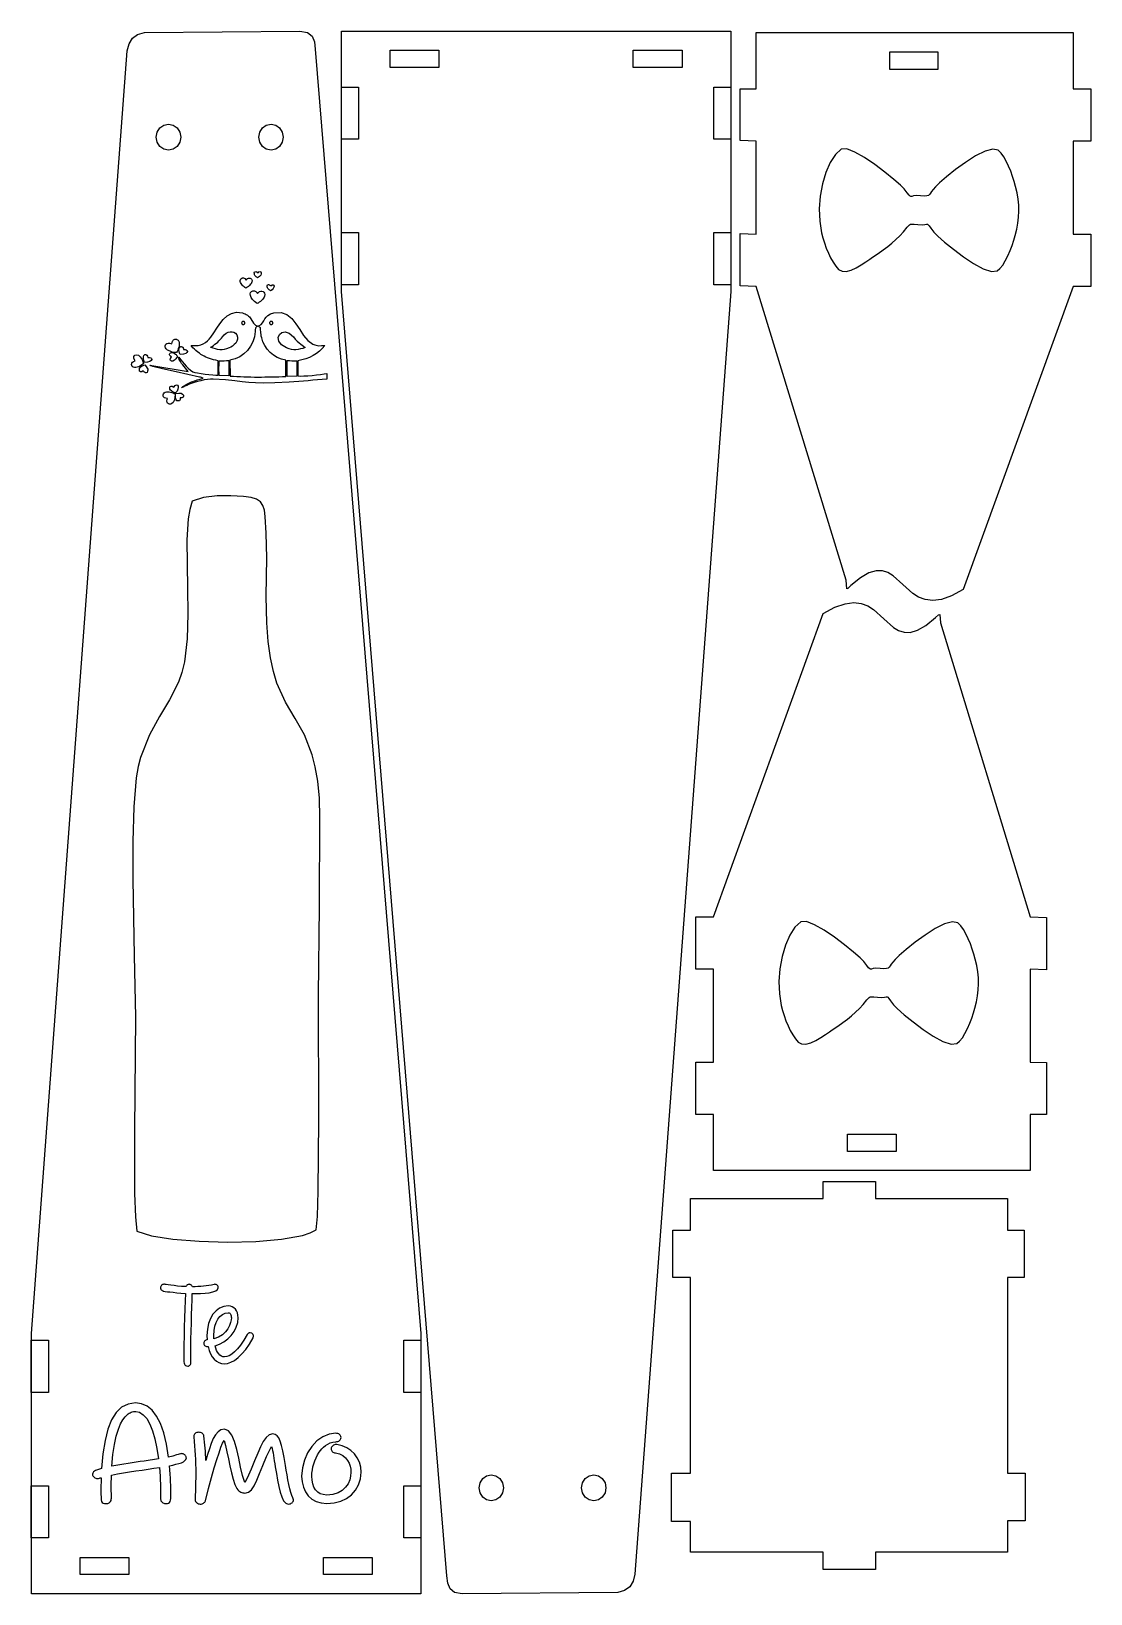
# Model space of a CAD drawing. Extents: x -1652 to 1470, y -458 to 1785.
# Drawn here: x 762.3 to 979.3, y 1464.5 to 1784.5 of the extents above; entities that cross this region are included whole.
import ezdxf

# ---------------------------------------------------------------- set-up
doc = ezdxf.new("R2010")
doc.units = 0
doc.layers.add('LAYER_1', color=7, linetype='CONTINUOUS')

msp = doc.modelspace()

# ---------------------------------------------------------------- linework, layer by layer
at = {"layer": 'LAYER_1', "color": 240}
for points in [[(785.474, 1784.2283), (817.324, 1784.5033), (818.899, 1784.2783), (819.824, 1783.5033), (820.299, 1782.3283), (820.474, 1780.8533), (842.099, 1517.8033), (842.099, 1464.5033), (762.324, 1464.5033), (762.324, 1517.8033), (781.974, 1780.4783), (782.349, 1781.9533), (783.024, 1783.0783), (784.049, 1783.8533), (785.474, 1784.2283)], [(882.399, 1464.7783), (850.574, 1464.5033), (848.999, 1464.7283), (848.074, 1465.5033), (847.599, 1466.6783), (847.424, 1468.1533), (825.824, 1731.2283), (825.824, 1784.5033), (905.549, 1784.5033), (905.549, 1731.2283), (885.924, 1468.5283), (885.549, 1467.0533), (884.874, 1465.9283), (883.824, 1465.1533), (882.399, 1464.7783)], [(953.174, 1670.1783), (950.774, 1668.8533), (948.699, 1668.1533), (946.924, 1667.9033), (945.374, 1668.1033), (944.024, 1668.6033), (942.849, 1669.3533), (940.774, 1671.2033), (938.799, 1673.0033), (937.749, 1673.6533), (936.599, 1674.0033), (935.324, 1674.0033), (933.849, 1673.5783), (932.149, 1672.5783), (930.174, 1670.9783), (929.549, 1670.4033), (929.299, 1670.3283), (929.174, 1672.0783), (910.774, 1732.2533), (907.474, 1732.3533), (907.474, 1743.0783), (910.774, 1742.9783), (910.774, 1762.0033), (907.474, 1762.1033), (907.474, 1772.7283), (910.774, 1772.7283), (910.774, 1784.2283), (975.649, 1784.2283), (975.649, 1772.7283), (979.274, 1772.7283), (979.274, 1762.0033), (975.649, 1762.0033), (975.649, 1742.9783), (979.274, 1742.9783), (979.274, 1732.2533), (975.649, 1732.2533), (953.174, 1670.1783)], [(845.774, 1780.6033), (845.774, 1777.1033), (835.799, 1777.1033), (835.799, 1780.6033), (845.774, 1780.6033)], [(895.574, 1780.6033), (895.574, 1777.1033), (885.599, 1777.1033), (885.599, 1780.6033), (895.574, 1780.6033)], [(938.074, 1780.2533), (938.074, 1776.7533), (948.049, 1776.7533), (948.049, 1780.2533), (938.074, 1780.2533)], [(829.349, 1762.4283), (825.849, 1762.4283), (825.849, 1773.0783), (829.349, 1773.0783), (829.349, 1762.4283)], [(905.574, 1762.4283), (902.074, 1762.4283), (902.074, 1773.0783), (905.574, 1773.0783), (905.574, 1762.4283)], [(790.399, 1765.4783), (791.374, 1765.2783), (792.149, 1764.7033), (792.699, 1763.8533), (792.899, 1762.8033), (792.699, 1761.7783), (792.149, 1760.9283), (791.374, 1760.3533), (790.399, 1760.1533), (789.424, 1760.3533), (788.624, 1760.9283), (788.099, 1761.7783), (787.899, 1762.8033), (788.099, 1763.8533), (788.624, 1764.7033), (789.424, 1765.2783), (790.399, 1765.4783)], [(811.399, 1765.4783), (812.374, 1765.2783), (813.149, 1764.7033), (813.699, 1763.8533), (813.874, 1762.8033), (813.699, 1761.7783), (813.149, 1760.9283), (812.374, 1760.3533), (811.399, 1760.1533), (810.424, 1760.3533), (809.624, 1760.9283), (809.099, 1761.7783), (808.899, 1762.8033), (809.099, 1763.8533), (809.624, 1764.7033), (810.424, 1765.2783), (811.399, 1765.4783)], [(829.324, 1732.6033), (825.824, 1732.6033), (825.824, 1743.2533), (829.324, 1743.2533), (829.324, 1732.6033)], [(905.574, 1732.6033), (902.074, 1732.6033), (902.074, 1743.2533), (905.574, 1743.2533), (905.574, 1732.6033)], [(795.224, 1688.2783), (794.749, 1686.5783), (794.424, 1684.6533), (794.149, 1680.3283), (794.299, 1670.3783), (794.399, 1665.1783), (794.249, 1660.1033), (793.649, 1655.3783), (793.124, 1653.2033), (792.424, 1651.2033), (790.599, 1647.5532), (788.574, 1644.1533), (786.524, 1640.4032), (784.649, 1635.7783), (784.174, 1633.9283), (783.799, 1631.5783), (783.299, 1625.6783), (783.099, 1618.5782), (783.099, 1610.7783), (783.399, 1595.1283), (783.624, 1582.6783), (783.424, 1559.3783), (783.474, 1546.5033), (783.624, 1541.7283), (783.899, 1538.7783), (786.899, 1537.8283), (791.324, 1537.1283), (796.674, 1536.6783), (802.499, 1536.5283), (808.274, 1536.6533), (813.549, 1537.1283), (817.849, 1537.9033), (819.449, 1538.4283), (820.649, 1539.0533), (820.899, 1541.7782), (821.049, 1546.9533), (821.174, 1561.5533), (821.149, 1587.1033), (821.349, 1605.2533), (821.399, 1623.4283), (821.299, 1627.4533), (820.974, 1630.9033), (820.474, 1633.8283), (819.849, 1636.3283), (818.224, 1640.4032), (816.324, 1643.7533), (814.399, 1647.0783), (812.624, 1651.0033), (811.899, 1653.4033), (811.274, 1656.2033), (810.799, 1659.5033), (810.524, 1663.3783), (810.399, 1668.7533), (810.474, 1672.7533), (810.524, 1676.6533), (810.399, 1681.7283), (810.224, 1685.1533), (810.074, 1686.4033), (809.749, 1687.3783), (809.249, 1688.1033), (808.449, 1688.6533), (807.324, 1689.0033), (805.799, 1689.2033), (803.174, 1689.3533), (800.349, 1689.3533), (797.599, 1689.0283), (795.224, 1688.2783)], [(924.474, 1665.2283), (926.874, 1666.5283), (928.949, 1667.2533), (930.724, 1667.4783), (932.274, 1667.3033), (933.624, 1666.8033), (934.799, 1666.0533), (936.899, 1664.1783), (938.849, 1662.4033), (939.899, 1661.7533), (941.049, 1661.4033), (942.324, 1661.3783), (943.799, 1661.8283), (945.524, 1662.8283), (947.499, 1664.4283), (948.099, 1665.0033), (948.349, 1665.0783), (948.499, 1663.3283), (966.874, 1603.1533), (970.199, 1603.0283), (970.199, 1592.3033), (966.874, 1592.4283), (966.874, 1573.4033), (970.199, 1573.3033), (970.199, 1562.6783), (966.874, 1562.6783), (966.874, 1551.1783), (901.999, 1551.1783), (901.999, 1562.6783), (898.399, 1562.6783), (898.399, 1573.4033), (901.999, 1573.4033), (901.999, 1592.4283), (898.399, 1592.4283), (898.399, 1603.1533), (901.999, 1603.1533), (924.474, 1665.2283)], [(929.474, 1555.1033), (929.474, 1558.6033), (939.449, 1558.6033), (939.449, 1555.1033), (929.474, 1555.1033)], [(962.249, 1545.4283), (962.249, 1538.9533), (965.649, 1538.9533), (965.649, 1529.2533), (962.249, 1529.2533), (962.249, 1489.1783), (965.824, 1489.1783), (965.824, 1479.4033), (962.249, 1479.4033), (962.249, 1473.0533), (935.174, 1473.0533), (935.174, 1469.4533), (924.499, 1469.4533), (924.499, 1473.0533), (897.274, 1473.0533), (897.274, 1479.3033), (893.449, 1479.3033), (893.449, 1489.1783), (897.274, 1489.1783), (897.274, 1529.2533), (893.699, 1529.2533), (893.699, 1538.9533), (897.274, 1538.9533), (897.274, 1545.4283), (924.499, 1545.4283), (924.499, 1548.9033), (935.174, 1548.9033), (935.174, 1545.4283), (962.249, 1545.4283)], [(762.299, 1516.4033), (765.799, 1516.4033), (765.799, 1505.7533), (762.299, 1505.7533), (762.299, 1516.4033)], [(838.5847, 1516.4033), (842.0847, 1516.4033), (842.0847, 1505.7533), (838.5847, 1505.7533), (838.5847, 1516.4033)], [(856.499, 1483.5283), (855.524, 1483.7283), (854.749, 1484.3033), (854.199, 1485.1533), (854.024, 1486.2033), (854.199, 1487.2283), (854.749, 1488.0783), (855.524, 1488.6533), (856.499, 1488.8533), (857.474, 1488.6533), (858.274, 1488.0783), (858.799, 1487.2283), (858.999, 1486.2033), (858.799, 1485.1533), (858.274, 1484.3033), (857.474, 1483.7283), (856.499, 1483.5283)], [(877.499, 1483.5283), (876.524, 1483.7283), (875.724, 1484.3033), (875.199, 1485.1533), (874.999, 1486.2033), (875.199, 1487.2283), (875.724, 1488.0783), (876.524, 1488.6533), (877.499, 1488.8533), (878.474, 1488.6533), (879.249, 1488.0783), (879.799, 1487.2283), (879.999, 1486.2033), (879.799, 1485.1533), (879.249, 1484.3033), (878.474, 1483.7283), (877.499, 1483.5283)], [(762.299, 1486.5783), (765.799, 1486.5783), (765.799, 1475.9283), (762.299, 1475.9283), (762.299, 1486.5783)], [(838.5847, 1486.5783), (842.0847, 1486.5783), (842.0847, 1475.9283), (838.5847, 1475.9283), (838.5847, 1486.5783)], [(772.324, 1468.4533), (772.324, 1471.9533), (782.274, 1471.9533), (782.274, 1468.4533), (772.324, 1468.4533)], [(822.149, 1468.4533), (822.149, 1471.9533), (832.099, 1471.9533), (832.099, 1468.4533), (822.149, 1468.4533)]]:
    msp.add_lwpolyline(points, close=True, dxfattribs=at)
at = {"layer": 'LAYER_1'}
for points in [[(928.1875, 1760.3265), (926.9725, 1759.2388), (925.9079, 1757.6199), (925.02, 1755.5849), (924.3354, 1753.2489), (923.8804, 1750.7271), (923.6814, 1748.1345), (923.7648, 1745.5863), (924.1571, 1743.1977), (924.4271, 1742.1834), (924.7496, 1741.142), (925.1217, 1740.0989), (925.5403, 1739.0792), (926.0027, 1738.1084), (926.5058, 1737.2117), (927.0467, 1736.4144), (927.6224, 1735.7419), (928.3343, 1735.3445), (929.219, 1735.3226), (930.2131, 1735.5896), (931.2531, 1736.059), (932.2756, 1736.6441), (933.2172, 1737.2582), (934.0144, 1737.815), (934.6039, 1738.2276), (935.7307, 1738.9915), (936.7547, 1739.7098), (937.6927, 1740.4062), (938.5615, 1741.1041), (939.3779, 1741.8271), (940.1586, 1742.5988), (940.9206, 1743.4427), (941.6805, 1744.3824), (941.924, 1744.6676), (942.1429, 1744.855), (942.3533, 1744.9619), (942.5711, 1745.0058), (943.093, 1744.9736), (943.8365, 1744.8973), (944.7505, 1744.8828), (945.3258, 1744.9313), (945.6601, 1744.9864), (945.8506, 1744.9918), (945.9948, 1744.8911), (946.1902, 1744.628), (946.5342, 1744.1461), (947.1242, 1743.3891), (947.9276, 1742.5704), (949.3271, 1741.3292), (951.1419, 1739.8515), (953.1914, 1738.3232), (955.295, 1736.9305), (957.2719, 1735.8592), (958.9416, 1735.2955), (960.1233, 1735.4253), (960.6865, 1735.9033), (961.2425, 1736.6104), (961.7801, 1737.4926), (962.2883, 1738.4965), (962.7557, 1739.5682), (963.1715, 1740.6541), (963.5244, 1741.7004), (963.8034, 1742.6535), (964.1163, 1743.9491), (964.3456, 1745.2039), (964.4901, 1746.4334), (964.5483, 1747.6528), (964.5191, 1748.8776), (964.401, 1750.1232), (964.1928, 1751.4048), (963.8932, 1752.7379), (963.6187, 1753.7309), (963.2828, 1754.7787), (962.8918, 1755.844), (962.4522, 1756.8893), (961.9705, 1757.8772), (961.4529, 1758.7702), (960.9059, 1759.5308), (960.3359, 1760.1218), (959.2251, 1760.3865), (957.6182, 1759.9358), (955.6919, 1758.9565), (953.6232, 1757.6355), (951.5887, 1756.1597), (949.7654, 1754.716), (948.3299, 1753.4914), (947.4591, 1752.6726), (946.9864, 1752.1195), (946.6793, 1751.6666), (946.4683, 1751.3096), (946.2841, 1751.0441), (946.0575, 1750.8658), (945.7189, 1750.7702), (945.1992, 1750.7531), (944.429, 1750.81), (943.5317, 1750.8471), (942.9656, 1750.7846), (942.6328, 1750.6926), (942.4354, 1750.6412), (942.2756, 1750.7005), (942.0554, 1750.9407), (941.6768, 1751.4318), (941.0421, 1752.244), (940.3202, 1752.9628), (938.9518, 1754.1552), (937.1337, 1755.626), (935.0628, 1757.18), (932.9359, 1758.6222), (930.9498, 1759.7574), (929.3014, 1760.3906), (928.1875, 1760.3265)], [(808.6407, 1734.0319), (808.4973, 1734.1223), (808.3574, 1734.2288), (808.2288, 1734.3516), (808.1191, 1734.491), (808.0359, 1734.6472), (807.9869, 1734.8204), (807.9799, 1735.0108), (808.0225, 1735.2186), (808.1702, 1735.2617), (808.2981, 1735.2759), (808.4217, 1735.2531), (808.5566, 1735.1847), (808.7363, 1735.0208), (808.9371, 1735.2269), (809.1278, 1735.2772), (809.283, 1735.2026), (809.3774, 1735.0338), (809.3857, 1734.8016), (809.2826, 1734.5367), (809.0427, 1734.2698), (808.6407, 1734.0319)], [(806.2262, 1731.9103), (806.0643, 1732.0165), (805.8915, 1732.1424), (805.7164, 1732.287), (805.5475, 1732.449), (805.393, 1732.6271), (805.2616, 1732.8201), (805.1616, 1733.0269), (805.1015, 1733.2461), (805.0971, 1733.4533), (805.1476, 1733.6559), (805.2475, 1733.832), (805.3915, 1733.9599), (805.5743, 1734.0181), (805.7905, 1733.9847), (806.0347, 1733.8381), (806.3016, 1733.5565), (806.4458, 1733.6974), (806.5929, 1733.838), (806.6786, 1733.895), (806.7782, 1733.9361), (806.8961, 1733.956), (807.0368, 1733.9495), (807.1572, 1733.9207), (807.2642, 1733.8703), (807.3553, 1733.7996), (807.4282, 1733.7095), (807.4806, 1733.6012), (807.5101, 1733.4758), (807.5144, 1733.3345), (807.4911, 1733.1783), (807.4233, 1732.9909), (807.3108, 1732.7985), (807.1632, 1732.6078), (806.9897, 1732.4254), (806.7999, 1732.2578), (806.6031, 1732.1117), (806.4087, 1731.9937), (806.2262, 1731.9103)], [(808.6407, 1730.7863), (808.6807, 1730.8297), (808.8296, 1731.0023), (809.0498, 1731.1805), (809.2942, 1731.2747), (809.5419, 1731.2881), (809.772, 1731.224), (809.9637, 1731.0859), (810.096, 1730.8769), (810.148, 1730.6004), (810.0989, 1730.2598), (810.0077, 1730.0414), (809.8633, 1729.8135), (809.6778, 1729.585), (809.4636, 1729.365), (809.233, 1729.1624), (808.9981, 1728.9863), (808.7715, 1728.8456), (808.5652, 1728.7494), (808.0033, 1729.1635), (807.5891, 1729.5859), (807.3132, 1729.9995), (807.1663, 1730.387), (807.1388, 1730.7312), (807.2214, 1731.0149), (807.4048, 1731.2209), (807.6795, 1731.3319), (807.8791, 1731.3503), (808.044, 1731.3305), (808.1803, 1731.2791), (808.2939, 1731.2029), (808.4769, 1731.0034), (808.6407, 1730.7863)], [(811.2816, 1731.373), (811.1547, 1731.4664), (811.0195, 1731.5708), (810.8875, 1731.6887), (810.77, 1731.8224), (810.6783, 1731.9743), (810.6238, 1732.1468), (810.6178, 1732.3422), (810.6717, 1732.5631), (810.7554, 1732.5894), (810.8364, 1732.6086), (810.9236, 1732.6138), (811.0261, 1732.5981), (811.3127, 1732.4287), (811.357, 1732.3962), (811.6094, 1732.5754), (811.8114, 1732.6008), (811.9508, 1732.5053), (812.0154, 1732.3222), (811.993, 1732.0843), (811.8714, 1731.8248), (811.6383, 1731.5767), (811.2816, 1731.373)], [(822.8259, 1714.4196), (822.8259, 1713.2533), (821.8705, 1713.1806), (820.9142, 1713.1018), (819.9566, 1713.0193), (818.9971, 1712.9353), (818.0355, 1712.8521), (817.0711, 1712.7721), (816.1037, 1712.6976), (815.1326, 1712.6308), (812.1772, 1712.475), (809.9587, 1712.4276), (808.2532, 1712.468), (806.8369, 1712.5752), (805.4859, 1712.7287), (803.9764, 1712.9075), (802.0845, 1713.091), (799.5864, 1713.2584), (799.0224, 1713.255), (798.3894, 1713.1954), (797.7114, 1713.0883), (797.0124, 1712.9424), (796.3163, 1712.7665), (795.6471, 1712.5694), (795.0289, 1712.3597), (794.4855, 1712.1462), (794.1267, 1711.9765), (793.7597, 1711.7868), (793.4018, 1711.6093), (793.0703, 1711.4763), (793.1998, 1711.6119), (793.3663, 1711.7426), (793.589, 1711.8887), (793.8499, 1712.0428), (794.1307, 1712.1975), (794.68, 1712.4791), (795.0924, 1712.6743), (795.4055, 1712.8048), (795.7073, 1712.914), (796.0013, 1713.0081), (796.2913, 1713.0929), (796.8741, 1713.2585), (797.4856, 1713.4586), (797.3264, 1713.5441), (797.151, 1713.5975), (796.9647, 1713.6338), (796.7727, 1713.6681), (791.9455, 1714.7217), (789.1867, 1715.361), (787.2074, 1715.8645), (787.0689, 1715.9022), (786.8733, 1715.9628), (786.7752, 1715.9994), (786.6881, 1716.0392), (786.6204, 1716.0813), (786.5807, 1716.1249), (794.4472, 1714.8358), (793.3215, 1716.1731), (793.0857, 1716.4885), (792.8328, 1716.8776), (792.718, 1717.0906), (792.6207, 1717.311), (792.548, 1717.5353), (792.5073, 1717.7597), (792.9377, 1717.2294), (793.594, 1716.3818), (793.9922, 1715.9204), (794.4293, 1715.4773), (794.8993, 1715.0853), (795.3964, 1714.7768), (795.7754, 1714.647), (796.3591, 1714.5178), (797.0831, 1714.3948), (797.8829, 1714.2834), (798.6942, 1714.1892), (799.4525, 1714.1176), (800.0933, 1714.0741), (800.5523, 1714.0643), (800.5559, 1717.0135), (800.0715, 1717.1244), (799.6222, 1717.2334), (799.2023, 1717.346), (798.8057, 1717.4674), (798.4265, 1717.6031), (798.0588, 1717.7584), (797.6966, 1717.9388), (797.334, 1718.1497), (797.0545, 1718.331), (796.7292, 1718.5556), (796.3802, 1718.8117), (796.0292, 1719.0877), (795.6983, 1719.3717), (795.4092, 1719.6522), (795.184, 1719.9174), (795.0446, 1720.1556), (795.8094, 1720.1136), (796.4699, 1720.1621), (797.041, 1720.2927), (797.5379, 1720.4968), (797.9757, 1720.7662), (798.3696, 1721.0923), (798.7346, 1721.4666), (799.0859, 1721.8808), (799.7059, 1722.7328), (800.3127, 1723.6655), (800.9397, 1724.6049), (801.6202, 1725.4771), (802.3873, 1726.208), (803.2745, 1726.7238), (804.315, 1726.9502), (805.542, 1726.8135), (805.8231, 1726.7277), (806.0875, 1726.6205), (806.3347, 1726.4934), (806.5642, 1726.348), (806.7752, 1726.186), (806.9673, 1726.0089), (807.1398, 1725.8184), (807.2923, 1725.616), (807.8429, 1724.7334), (807.9159, 1724.6122), (807.9859, 1724.5074), (808.0712, 1724.4143), (808.1903, 1724.3276), (808.6618, 1724.0955), (808.4954, 1724.008), (808.3729, 1723.9207), (808.287, 1723.8265), (808.2302, 1723.7186), (808.1953, 1723.5899), (808.1749, 1723.4336), (808.1616, 1723.2426), (808.1481, 1723.0101), (807.9941, 1721.941), (807.6765, 1720.9266), (807.2065, 1719.9879), (806.5953, 1719.1454), (805.8538, 1718.4201), (804.9934, 1717.8327), (804.0251, 1717.4041), (802.9601, 1717.1549), (803.0019, 1713.8652), (803.7173, 1713.8471), (804.4286, 1713.821), (805.1377, 1713.7904), (805.8466, 1713.7584), (806.557, 1713.7282), (807.2708, 1713.7032), (807.9899, 1713.6865), (808.7162, 1713.6814), (809.4334, 1713.6861), (810.1497, 1713.6957), (810.8658, 1713.7092), (811.5823, 1713.7251), (812.3001, 1713.7425), (813.0198, 1713.76), (813.7422, 1713.7765), (814.4681, 1713.7907), (814.4583, 1717.1517), (813.5367, 1717.3679), (812.6856, 1717.7154), (811.9128, 1718.1791), (811.2258, 1718.7436), (810.6324, 1719.3938), (810.1403, 1720.1145), (809.7571, 1720.8903), (809.4905, 1721.7062), (809.4164, 1722.0336), (809.3553, 1722.3695), (809.3102, 1722.7085), (809.2841, 1723.0452), (809.2749, 1723.2795), (809.2661, 1723.4689), (809.2497, 1723.621), (809.2176, 1723.7437), (809.1618, 1723.8448), (809.0742, 1723.9321), (808.9467, 1724.0133), (808.7714, 1724.0963), (808.9285, 1724.1875), (809.3632, 1724.4778), (809.6759, 1724.8198), (809.9195, 1725.1934), (810.147, 1725.5784), (810.4111, 1725.9544), (810.7648, 1726.3014), (811.2609, 1726.5992), (811.9525, 1726.8274), (813.4497, 1726.9103), (814.657, 1726.4758), (815.6492, 1725.6565), (816.5008, 1724.5852), (817.2865, 1723.3947), (818.0811, 1722.2178), (818.9591, 1721.1871), (819.9953, 1720.4355), (820.3404, 1720.2813), (820.6431, 1720.1816), (820.9187, 1720.1261), (821.1822, 1720.1044), (821.734, 1720.1205), (822.4199, 1720.147), (821.8994, 1719.545), (821.3204, 1718.9989), (820.6876, 1718.5109), (820.0061, 1718.0837), (819.2806, 1717.7197), (818.5161, 1717.4214), (817.7174, 1717.1912), (816.8895, 1717.0317), (816.8868, 1713.9185), (817.4222, 1713.8877), (818.1317, 1713.9027), (818.9578, 1713.954), (819.8431, 1714.0319), (820.7301, 1714.127), (821.5612, 1714.2297), (822.2789, 1714.3304), (822.8259, 1714.4196)], [(805.713, 1725.0936), (805.6469, 1725.0869), (805.5853, 1725.0678), (805.5295, 1725.0376), (805.481, 1724.9975), (805.4409, 1724.9489), (805.4106, 1724.8932), (805.3915, 1724.8316), (805.3848, 1724.7654), (805.3915, 1724.6992), (805.4106, 1724.6376), (805.4409, 1724.5819), (805.481, 1724.5333), (805.5295, 1724.4932), (805.5853, 1724.463), (805.6469, 1724.4439), (805.713, 1724.4372), (805.7792, 1724.4439), (805.8408, 1724.463), (805.8965, 1724.4932), (805.9451, 1724.5333), (805.9852, 1724.5819), (806.0155, 1724.6376), (806.0346, 1724.6992), (806.0413, 1724.7654), (806.0346, 1724.8316), (806.0155, 1724.8932), (805.9852, 1724.9489), (805.9451, 1724.9975), (805.8965, 1725.0376), (805.8408, 1725.0678), (805.7792, 1725.0869), (805.713, 1725.0936)], [(811.4399, 1725.0936), (811.3738, 1725.0869), (811.3122, 1725.0678), (811.2564, 1725.0376), (811.2079, 1724.9975), (811.1678, 1724.9489), (811.1375, 1724.8932), (811.1184, 1724.8316), (811.1117, 1724.7654), (811.1184, 1724.6992), (811.1375, 1724.6376), (811.1678, 1724.5819), (811.2079, 1724.5333), (811.2564, 1724.4932), (811.3122, 1724.463), (811.3738, 1724.4439), (811.4399, 1724.4372), (811.5061, 1724.4439), (811.5677, 1724.463), (811.6234, 1724.4932), (811.672, 1724.5333), (811.7121, 1724.5819), (811.7424, 1724.6376), (811.7615, 1724.6992), (811.7682, 1724.7654), (811.7615, 1724.8316), (811.7424, 1724.8932), (811.7121, 1724.9489), (811.672, 1724.9975), (811.6234, 1725.0376), (811.5677, 1725.0678), (811.5061, 1725.0869), (811.4399, 1725.0936)], [(799.0448, 1719.7198), (799.1647, 1719.8393), (799.3402, 1719.9681), (799.6336, 1720.1739), (799.9223, 1720.3916), (800.2045, 1720.6207), (800.4786, 1720.8609), (800.7429, 1721.1116), (800.9955, 1721.3723), (801.2347, 1721.6426), (801.4589, 1721.9221), (801.8219, 1722.3266), (802.2154, 1722.637), (802.6244, 1722.8498), (803.0338, 1722.9612), (803.4286, 1722.9678), (803.7938, 1722.8657), (804.1143, 1722.6515), (804.3751, 1722.3215), (804.5531, 1721.859), (804.5594, 1721.4216), (804.4271, 1721.0149), (804.1888, 1720.6448), (803.8774, 1720.317), (803.5258, 1720.0374), (803.1667, 1719.8117), (802.833, 1719.6458), (802.311, 1719.4515), (801.8252, 1719.3334), (801.3644, 1719.2824), (800.9175, 1719.2895), (800.4733, 1719.3458), (800.0205, 1719.4423), (799.5481, 1719.5699), (799.0448, 1719.7198)], [(818.3878, 1719.7233), (817.8884, 1719.5631), (817.4147, 1719.432), (816.9576, 1719.337), (816.508, 1719.2851), (816.0566, 1719.283), (815.5943, 1719.3379), (815.1119, 1719.4566), (814.6002, 1719.646), (813.5413, 1720.3), (812.9957, 1721.0447), (812.8826, 1721.7819), (813.121, 1722.4136), (813.63, 1722.8414), (814.3287, 1722.9673), (815.136, 1722.6931), (815.9712, 1721.9207), (816.3632, 1721.456), (816.7568, 1721.0514), (817.1385, 1720.704), (817.4944, 1720.4109), (818.0746, 1719.9759), (818.3878, 1719.7233)], [(791.2863, 1718.7414), (790.8567, 1718.9315), (790.4204, 1719.0919), (790.2204, 1719.1883), (790.0437, 1719.3101), (789.8985, 1719.4682), (789.7931, 1719.6735), (789.7457, 1719.8679), (789.7402, 1720.0703), (789.7851, 1720.2635), (789.8888, 1720.4301), (790.0597, 1720.5527), (790.3063, 1720.6141), (790.637, 1720.5968), (791.0601, 1720.4835), (791.1403, 1720.767), (791.2174, 1721.0207), (791.2724, 1721.1323), (791.3476, 1721.2316), (791.4502, 1721.3171), (791.5871, 1721.3871), (791.7362, 1721.4293), (791.8803, 1721.4394), (792.0171, 1721.4208), (792.1442, 1721.3771), (792.259, 1721.3115), (792.3592, 1721.2277), (792.4423, 1721.1292), (792.5059, 1721.0193), (792.5911, 1720.7401), (792.6134, 1720.4303), (792.5839, 1720.1035), (792.5135, 1719.7731), (792.413, 1719.4527), (792.2935, 1719.1558), (792.1659, 1718.8958), (792.041, 1718.6863), (791.2863, 1718.7414)], [(791.2863, 1718.7414), (791.5452, 1718.5751), (791.8343, 1718.3835), (791.9682, 1718.2689), (792.0661, 1718.1666), (792.1486, 1718.0544), (792.2365, 1717.9104), (791.9323, 1717.423), (791.6106, 1717.1145), (791.302, 1716.9633), (791.037, 1716.9478), (790.846, 1717.0461), (790.7597, 1717.2367), (790.8085, 1717.4979), (791.023, 1717.8079), (790.8397, 1717.9594), (790.7114, 1718.1114), (790.6415, 1718.2587), (790.6334, 1718.3961), (790.6904, 1718.5183), (790.8159, 1718.6201), (791.0134, 1718.6962), (791.2863, 1718.7414)], [(793.4805, 1719.2952), (793.7872, 1719.3423), (794.041, 1719.2742), (794.2118, 1719.1235), (794.2694, 1718.9227), (794.1836, 1718.7042), (793.9243, 1718.5007), (793.4613, 1718.3445), (792.7643, 1718.2683), (792.6709, 1718.5866), (792.5757, 1718.948), (792.5464, 1719.1346), (792.5391, 1719.3199), (792.5616, 1719.4995), (792.6214, 1719.6696), (792.6618, 1719.7367), (792.7132, 1719.7963), (792.7752, 1719.846), (792.8471, 1719.8836), (792.9283, 1719.9067), (793.0183, 1719.913), (793.1164, 1719.9003), (793.222, 1719.8662), (793.2975, 1719.8262), (793.3542, 1719.7777), (793.3953, 1719.7206), (793.4242, 1719.6545), (793.4577, 1719.4944), (793.4805, 1719.2952)], [(785.2701, 1716.4767), (785.1351, 1716.3328), (784.9608, 1716.1814), (784.7537, 1716.032), (784.5202, 1715.8943), (784.2665, 1715.7779), (783.999, 1715.6924), (783.7242, 1715.6473), (783.4484, 1715.6524), (783.1817, 1715.73), (782.9862, 1715.8754), (782.8664, 1716.0673), (782.8267, 1716.2844), (782.8714, 1716.5052), (783.0051, 1716.7085), (783.232, 1716.8729), (783.5566, 1716.977), (783.3235, 1717.5046), (783.3308, 1717.9087), (783.522, 1718.1667), (783.841, 1718.2561), (784.2315, 1718.1543), (784.6374, 1717.8389), (785.0023, 1717.2872), (785.2701, 1716.4767)], [(786.0056, 1714.6076), (785.8418, 1714.5796), (785.7117, 1714.5745), (785.6083, 1714.5912), (785.5248, 1714.6283), (785.3894, 1714.759), (785.2502, 1714.9565), (784.9218, 1714.7622), (784.6654, 1714.763), (784.4976, 1714.9108), (784.4348, 1715.1577), (784.4936, 1715.4557), (784.6904, 1715.7567), (785.0418, 1716.0129), (785.5641, 1716.1761), (785.821, 1715.8552), (786.0651, 1715.4968), (786.1426, 1715.2989), (786.1691, 1715.086), (786.1287, 1714.8562), (786.0056, 1714.6076)], [(786.1556, 1717.6579), (786.51, 1717.6952), (786.7767, 1717.6225), (786.9369, 1717.4711), (786.9715, 1717.2723), (786.8614, 1717.0575), (786.5877, 1716.8581), (786.1313, 1716.7053), (785.4733, 1716.6306), (785.309, 1717.3051), (785.2935, 1717.7926), (785.3879, 1718.1086), (785.5537, 1718.2685), (785.752, 1718.288), (785.9443, 1718.1824), (786.0917, 1717.9672), (786.1556, 1717.6579)], [(802.7423, 1713.9095), (800.8139, 1714.0201), (800.7788, 1714.2609), (800.7577, 1714.6039), (800.748, 1715.0169), (800.7471, 1715.468), (800.7609, 1716.3558), (800.7778, 1717.0103), (801.3027, 1716.9885), (801.7813, 1717.006), (802.2513, 1717.0436), (802.7509, 1717.0819), (802.7423, 1713.9095)], [(816.6542, 1717.007), (816.6573, 1713.8619), (814.6877, 1713.8029), (814.6922, 1717.0765), (815.1867, 1717.0493), (815.6522, 1717.0154), (816.1281, 1716.9946), (816.6542, 1717.007)], [(791.8146, 1710.4445), (791.7032, 1710.4645), (791.5899, 1710.4982), (791.4768, 1710.5427), (791.3663, 1710.5951), (791.1617, 1710.7123), (790.9941, 1710.8266), (790.8212, 1710.9983), (790.7098, 1711.1992), (790.6632, 1711.4047), (790.6845, 1711.5904), (790.7769, 1711.7316), (790.9436, 1711.8039), (791.1878, 1711.7828), (791.5128, 1711.6436), (791.7768, 1711.9565), (792.0205, 1712.0695), (792.2216, 1712.0163), (792.358, 1711.831), (792.4076, 1711.5472), (792.3483, 1711.199), (792.158, 1710.8201), (791.8146, 1710.4445)], [(791.7461, 1710.2141), (791.684, 1709.4535), (791.5429, 1708.8859), (791.3442, 1708.4899), (791.1091, 1708.2439), (790.8589, 1708.1264), (790.615, 1708.116), (790.3987, 1708.1911), (790.2312, 1708.3303), (790.1531, 1708.4475), (790.1079, 1708.5664), (790.0902, 1708.6867), (790.0946, 1708.8081), (790.1479, 1709.0528), (790.2245, 1709.298), (789.8513, 1709.3355), (789.5811, 1709.4512), (789.4069, 1709.6229), (789.322, 1709.8289), (789.3195, 1710.0471), (789.3926, 1710.2557), (789.5345, 1710.4326), (789.7383, 1710.556), (789.9817, 1710.6223), (790.2499, 1710.6492), (790.5316, 1710.641), (790.8154, 1710.6016), (791.0901, 1710.5352), (791.3443, 1710.4457), (791.5667, 1710.3373), (791.7461, 1710.2141)], [(792.7881, 1709.4394), (792.7835, 1709.2503), (792.7664, 1709.1016), (792.7322, 1708.9698), (792.6763, 1708.8313), (792.3676, 1708.7861), (792.1384, 1708.8435), (791.9798, 1708.9851), (791.8828, 1709.193), (791.8384, 1709.4488), (791.8376, 1709.7344), (791.8713, 1710.0318), (791.9307, 1710.3226), (792.524, 1710.4058), (792.9746, 1710.3496), (793.2842, 1710.1962), (793.455, 1709.9875), (793.4889, 1709.7654), (793.3877, 1709.5721), (793.1535, 1709.4494), (792.7881, 1709.4394)], [(919.9221, 1602.0849), (918.7071, 1600.9972), (917.6425, 1599.3783), (916.7546, 1597.3433), (916.07, 1595.0073), (915.615, 1592.4855), (915.416, 1589.8929), (915.4994, 1587.3447), (915.8917, 1584.9561), (916.1617, 1583.9418), (916.4842, 1582.9004), (916.8563, 1581.8573), (917.2749, 1580.8376), (917.7373, 1579.8668), (918.2404, 1578.9701), (918.7813, 1578.1728), (919.357, 1577.5003), (920.0689, 1577.1029), (920.9536, 1577.081), (921.9477, 1577.348), (922.9877, 1577.8174), (924.0102, 1578.4025), (924.9518, 1579.0166), (925.749, 1579.5734), (926.3385, 1579.986), (927.4653, 1580.7499), (928.4893, 1581.4682), (929.4273, 1582.1646), (930.2961, 1582.8625), (931.1125, 1583.5855), (931.8932, 1584.3572), (932.6552, 1585.2011), (933.4151, 1586.1408), (933.6586, 1586.426), (933.8775, 1586.6134), (934.0879, 1586.7203), (934.3057, 1586.7642), (934.8276, 1586.732), (935.5711, 1586.6557), (936.4851, 1586.6412), (937.0604, 1586.6897), (937.3947, 1586.7448), (937.5852, 1586.7502), (937.7294, 1586.6495), (937.9248, 1586.3864), (938.2688, 1585.9045), (938.8588, 1585.1475), (939.6622, 1584.3288), (941.0617, 1583.0876), (942.8765, 1581.6099), (944.926, 1580.0816), (947.0296, 1578.6889), (949.0065, 1577.6176), (950.6762, 1577.0539), (951.8579, 1577.1837), (952.4211, 1577.6617), (952.9771, 1578.3688), (953.5147, 1579.251), (954.0229, 1580.2549), (954.4903, 1581.3266), (954.9061, 1582.4125), (955.259, 1583.4588), (955.538, 1584.4119), (955.8509, 1585.7075), (956.0802, 1586.9623), (956.2247, 1588.1918), (956.2829, 1589.4112), (956.2537, 1590.636), (956.1356, 1591.8816), (955.9274, 1593.1632), (955.6278, 1594.4963), (955.3533, 1595.4893), (955.0174, 1596.5371), (954.6264, 1597.6024), (954.1868, 1598.6477), (953.7051, 1599.6356), (953.1875, 1600.5286), (952.6405, 1601.2892), (952.0705, 1601.8802), (950.9597, 1602.1449), (949.3528, 1601.6942), (947.4265, 1600.7149), (945.3578, 1599.3939), (943.3233, 1597.9181), (941.5, 1596.4744), (940.0645, 1595.2498), (939.1937, 1594.431), (938.721, 1593.8779), (938.4139, 1593.425), (938.2029, 1593.068), (938.0187, 1592.8025), (937.7921, 1592.6242), (937.4535, 1592.5286), (936.9338, 1592.5115), (936.1636, 1592.5684), (935.2663, 1592.6055), (934.7002, 1592.543), (934.3674, 1592.451), (934.17, 1592.3996), (934.0102, 1592.4589), (933.79, 1592.6991), (933.4114, 1593.1902), (932.7767, 1594.0024), (932.0548, 1594.7212), (930.6864, 1595.9136), (928.8683, 1597.3844), (926.7974, 1598.9384), (924.6705, 1600.3806), (922.6844, 1601.5158), (921.036, 1602.149), (919.9221, 1602.0849)]]:
    msp.add_lwpolyline(points, close=True, dxfattribs=at)
at = {"layer": 'LAYER_1', "color": 250}
for points in [[(799.7483, 1527.8536), (799.2328, 1527.7317), (798.6987, 1527.6305), (798.1494, 1527.5488), (797.5881, 1527.485), (797.0181, 1527.4377), (796.4427, 1527.4057), (795.865, 1527.3876), (795.2885, 1527.3818), (795.2529, 1527.4844), (795.1995, 1527.5786), (795.1304, 1527.663), (795.0474, 1527.7357), (794.9525, 1527.7951), (794.8474, 1527.8396), (794.7343, 1527.8675), (794.6148, 1527.8772), (794.5116, 1527.8676), (794.4119, 1527.84), (794.3172, 1527.7963), (794.2287, 1527.7386), (794.1478, 1527.6687), (794.0759, 1527.5885), (794.0143, 1527.5), (793.9645, 1527.4052), (793.0909, 1527.4584), (792.2761, 1527.5255), (791.5375, 1527.6002), (790.8926, 1527.6766), (790.3587, 1527.7486), (789.9533, 1527.8101), (789.6938, 1527.855), (789.5976, 1527.8772), (789.4581, 1527.8772), (789.3282, 1527.8632), (789.2023, 1527.823), (789.0846, 1527.759), (788.9791, 1527.6737), (788.89, 1527.5696), (788.8213, 1527.4491), (788.7771, 1527.3148), (788.7614, 1527.1692), (788.773, 1527.0479), (788.8064, 1526.9329), (788.8594, 1526.8262), (788.9298, 1526.7298), (789.0154, 1526.6455), (789.1141, 1526.5753), (789.2238, 1526.5212), (789.3421, 1526.485), (789.4729, 1526.4598), (789.7526, 1526.4208), (790.1689, 1526.3697), (790.7096, 1526.308), (791.3625, 1526.2375), (792.1153, 1526.1598), (792.9557, 1526.0765), (793.8716, 1525.9894), (793.8109, 1524.5125), (793.7522, 1522.8237), (793.6972, 1521.0012), (793.648, 1519.1227), (793.6064, 1517.2664), (793.5743, 1515.5101), (793.5536, 1513.9319), (793.5463, 1512.6098), (793.5517, 1512.2885), (793.5717, 1511.9993), (793.6124, 1511.7455), (793.6799, 1511.5304), (793.7799, 1511.3573), (793.9187, 1511.2296), (794.1021, 1511.1505), (794.3361, 1511.1234), (794.4717, 1511.1403), (794.5981, 1511.1879), (794.7125, 1511.2615), (794.8123, 1511.3564), (794.8945, 1511.4679), (794.9567, 1511.5912), (794.996, 1511.7218), (795.0097, 1511.8548), (794.9865, 1513.7662), (794.9937, 1515.1228), (795.0137, 1516.6414), (795.0441, 1518.265), (795.0823, 1519.9368), (795.126, 1521.5998), (795.1727, 1523.1969), (795.2199, 1524.6712), (795.2652, 1525.9657), (796.1016, 1525.9728), (796.9917, 1526.0007), (797.8844, 1526.0591), (798.729, 1526.1575), (799.4746, 1526.3057), (800.0701, 1526.5133), (800.4647, 1526.79), (800.6076, 1527.1456), (800.5929, 1527.299), (800.551, 1527.4392), (800.4851, 1527.5638), (800.3986, 1527.6707), (800.2946, 1527.7578), (800.1765, 1527.8226), (800.0475, 1527.8632), (799.9109, 1527.8772), (799.7483, 1527.8536)], [(807.46, 1517.8484), (807.1115, 1517.943), (807.0246, 1517.9365), (806.9391, 1517.9175), (806.8564, 1517.887), (806.7777, 1517.8456), (806.7044, 1517.7943), (806.6379, 1517.7338), (806.5796, 1517.6651), (806.5308, 1517.5889), (805.8491, 1516.4166), (805.1843, 1515.4401), (804.5424, 1514.6472), (803.9293, 1514.0258), (803.3511, 1513.5636), (802.8136, 1513.2485), (802.323, 1513.0684), (801.8852, 1513.0111), (801.5479, 1513.0514), (801.2341, 1513.1697), (800.9453, 1513.362), (800.6832, 1513.6247), (800.4494, 1513.9536), (800.2455, 1514.3451), (800.0732, 1514.7951), (799.9341, 1515.2999), (800.8646, 1515.6092), (801.7426, 1516.0798), (802.546, 1516.6891), (803.2528, 1517.4149), (803.8409, 1518.2346), (804.2882, 1519.126), (804.5728, 1520.0667), (804.6726, 1521.0341), (804.6353, 1521.545), (804.5263, 1522.0111), (804.3504, 1522.4252), (804.1122, 1522.7802), (803.8163, 1523.0688), (803.4673, 1523.2838), (803.0698, 1523.4181), (802.6285, 1523.4645), (801.715, 1523.3472), (800.8818, 1523.0081), (800.1416, 1522.4665), (799.5073, 1521.742), (798.9917, 1520.8537), (798.6076, 1519.821), (798.3677, 1518.6634), (798.2849, 1517.4001), (798.3313, 1516.527), (798.1957, 1516.5121), (798.0693, 1516.4695), (797.9549, 1516.4026), (797.8552, 1516.3146), (797.7729, 1516.209), (797.7107, 1516.089), (797.6714, 1515.958), (797.6577, 1515.8192), (797.6756, 1515.6397), (797.727, 1515.4895), (797.8084, 1515.3669), (797.9161, 1515.2704), (798.0467, 1515.1982), (798.1967, 1515.1487), (798.3624, 1515.1202), (798.5404, 1515.1111), (798.7508, 1514.3233), (799.0304, 1513.6261), (799.3742, 1513.024), (799.7773, 1512.5215), (800.2349, 1512.1229), (800.742, 1511.8328), (801.2937, 1511.6554), (801.8852, 1511.5953), (802.5216, 1511.6724), (803.2049, 1511.9072), (803.9251, 1512.3046), (804.6726, 1512.8695), (805.4375, 1513.607), (806.21, 1514.522), (806.9803, 1515.6195), (807.7387, 1516.9045), (807.8316, 1517.2349), (807.8252, 1517.3232), (807.8062, 1517.4104), (807.7753, 1517.4953), (807.7329, 1517.577), (807.6797, 1517.6543), (807.6161, 1517.726), (807.5427, 1517.7911), (807.46, 1517.8484)], [(799.7019, 1516.7158), (799.6786, 1517.4237), (799.7349, 1518.388), (799.8978, 1519.2713), (800.1587, 1520.0589), (800.509, 1520.7362), (800.9398, 1521.2884), (801.4424, 1521.7011), (802.0082, 1521.9594), (802.6285, 1522.0488), (802.7965, 1522.0284), (802.9359, 1521.9699), (803.0487, 1521.8771), (803.1366, 1521.7538), (803.2017, 1521.604), (803.2459, 1521.4316), (803.271, 1521.2403), (803.2789, 1521.0341), (803.2405, 1520.5872), (803.1152, 1520.0342), (802.8882, 1519.4148), (802.5444, 1518.7688), (802.0688, 1518.1361), (801.4465, 1517.5565), (800.6625, 1517.0698), (799.7019, 1516.7158)], [(793.9206, 1492.7606), (793.8357, 1492.8626), (793.7394, 1492.9509), (793.6333, 1493.0257), (793.519, 1493.0869), (793.3981, 1493.1344), (793.2723, 1493.1684), (793.1433, 1493.1888), (793.0126, 1493.1956), (792.8428, 1493.1763), (792.6235, 1493.1231), (792.3575, 1493.0427), (792.0477, 1492.9419), (791.3082, 1492.7062), (790.4279, 1492.4706), (789.9791, 1495.1462), (789.4183, 1497.4364), (788.7444, 1499.35), (787.9568, 1500.8958), (787.0546, 1502.0827), (786.037, 1502.9196), (784.9031, 1503.4153), (783.6522, 1503.5785), (782.1158, 1503.3548), (780.7975, 1502.6912), (779.6831, 1501.5994), (778.7582, 1500.091), (778.0084, 1498.1773), (777.4195, 1495.8702), (776.977, 1493.181), (776.6668, 1490.1213), (776.0589, 1489.9523), (775.4706, 1489.7479), (775.2227, 1489.6112), (775.0264, 1489.4402), (774.8971, 1489.2263), (774.8506, 1488.9611), (774.8727, 1488.7905), (774.9358, 1488.6295), (775.0348, 1488.482), (775.165, 1488.3522), (775.3214, 1488.2441), (775.4991, 1488.1619), (775.6931, 1488.1096), (775.8986, 1488.0912), (776.0764, 1488.1102), (776.2478, 1488.1564), (776.4191, 1488.2135), (776.597, 1488.2651), (776.562, 1485.8), (776.5656, 1484.9296), (776.5844, 1484.2592), (776.6302, 1483.7627), (776.7148, 1483.4145), (776.8503, 1483.1886), (777.0483, 1483.0592), (777.3208, 1483.0005), (777.6797, 1482.9867), (777.9955, 1483.0156), (778.2413, 1483.0982), (778.4257, 1483.2283), (778.5573, 1483.4), (778.6446, 1483.6069), (778.6964, 1483.8431), (778.7212, 1484.1025), (778.7275, 1484.3788), (778.7166, 1484.9819), (778.6926, 1485.5714), (778.6685, 1486.1447), (778.6576, 1486.6989), (778.7275, 1488.8162), (779.9328, 1489.0548), (781.1795, 1489.273), (782.4499, 1489.4749), (783.7264, 1489.6645), (784.9915, 1489.846), (786.2275, 1490.0234), (787.4168, 1490.2008), (788.5419, 1490.3823), (788.6126, 1489.4825), (788.6685, 1488.6168), (788.7113, 1487.7945), (788.7427, 1487.0253), (788.7642, 1486.3185), (788.7776, 1485.6839), (788.7844, 1485.1307), (788.7863, 1484.6687), (788.7863, 1483.8856), (788.807, 1483.7138), (788.8665, 1483.5494), (788.9613, 1483.3973), (789.0876, 1483.2622), (789.2417, 1483.1488), (789.42, 1483.0619), (789.6187, 1483.0063), (789.8342, 1482.9867), (790.1801, 1483.0108), (790.44, 1483.0873), (790.6262, 1483.2222), (790.751, 1483.4216), (790.8267, 1483.6918), (790.8656, 1484.0388), (790.88, 1484.4688), (790.882, 1484.9878), (790.88, 1485.4868), (790.8727, 1486.0646), (790.858, 1486.7131), (790.834, 1487.4241), (790.7984, 1488.1895), (790.7494, 1489.0011), (790.6848, 1489.8507), (790.6026, 1490.7303), (791.2926, 1490.8643), (791.9385, 1491.0081), (792.5254, 1491.1662), (793.0387, 1491.3429), (793.4635, 1491.5428), (793.7852, 1491.7703), (793.9891, 1492.0296), (794.0603, 1492.3254), (794.0532, 1492.4343), (794.0298, 1492.543), (793.9866, 1492.6518), (793.9206, 1492.7606)], [(785.4335, 1491.6874), (784.6241, 1491.5688), (783.7974, 1491.4504), (782.9593, 1491.3301), (782.1155, 1491.2053), (781.2716, 1491.0737), (780.4335, 1490.9329), (779.6069, 1490.7805), (778.7975, 1490.6143), (779.0199, 1493.045), (779.3328, 1495.0943), (779.7153, 1496.7943), (780.1465, 1498.1768), (780.6055, 1499.2738), (781.0715, 1500.1173), (781.5236, 1500.7392), (781.9409, 1501.1714), (782.1305, 1501.3249), (782.3315, 1501.4591), (782.5424, 1501.5736), (782.7615, 1501.668), (782.9872, 1501.742), (783.2178, 1501.7953), (783.4516, 1501.8275), (783.6871, 1501.8383), (784.4898, 1501.6694), (785.2435, 1501.1726), (785.9415, 1500.3624), (786.5773, 1499.2535), (787.1443, 1497.8604), (787.636, 1496.1978), (788.0459, 1494.2803), (788.3674, 1492.1225), (785.4335, 1491.6874)], [(814.3527, 1490.7884), (814.0683, 1492.4057), (813.8065, 1493.7643), (813.5503, 1494.8776), (813.2831, 1495.7587), (812.9881, 1496.421), (812.6484, 1496.8776), (812.2474, 1497.1419), (811.7682, 1497.227), (811.0387, 1497.0475), (810.3989, 1496.5309), (809.814, 1495.7098), (809.2491, 1494.6167), (808.6695, 1493.2844), (808.0403, 1491.7455), (807.3268, 1490.0325), (806.4941, 1488.1781), (806.0402, 1487.308), (805.575, 1488.7508), (805.1741, 1490.4435), (804.7969, 1492.2497), (804.403, 1494.0331), (803.9518, 1495.6574), (803.4027, 1496.9864), (802.7153, 1497.8838), (801.8491, 1498.2132), (801.1554, 1498.0757), (800.5568, 1497.6843), (800.0367, 1497.0707), (799.5788, 1496.2663), (799.1667, 1495.3029), (798.7842, 1494.212), (798.4148, 1493.0253), (798.0421, 1491.7743), (798.0241, 1492.4063), (797.9967, 1493.0401), (797.9604, 1493.6745), (797.9154, 1494.3086), (797.8623, 1494.9412), (797.8014, 1495.5715), (797.7331, 1496.1984), (797.6579, 1496.8209), (797.6143, 1496.9782), (797.5383, 1497.1222), (797.4337, 1497.2506), (797.3041, 1497.361), (797.1533, 1497.451), (796.9849, 1497.5182), (796.8025, 1497.5603), (796.61, 1497.5749), (796.3945, 1497.559), (796.1958, 1497.5128), (796.0175, 1497.4388), (795.8634, 1497.3393), (795.7372, 1497.2167), (795.6424, 1497.0734), (795.5829, 1496.9117), (795.5622, 1496.734), (795.5622, 1496.6179), (795.6704, 1495.7017), (795.7603, 1494.7804), (795.8329, 1493.8543), (795.8896, 1492.9237), (795.9316, 1491.9891), (795.96, 1491.0508), (795.9762, 1490.1091), (795.9813, 1489.1643), (795.8765, 1483.7697), (795.8986, 1483.5895), (795.9616, 1483.4212), (796.0607, 1483.2685), (796.1908, 1483.1352), (796.3471, 1483.0251), (796.5248, 1482.9417), (796.7187, 1482.889), (796.9242, 1482.8706), (797.1053, 1482.8839), (797.2795, 1482.9223), (797.443, 1482.9838), (797.5923, 1483.0664), (797.7235, 1483.168), (797.833, 1483.2866), (797.9171, 1483.4201), (797.9721, 1483.5666), (798.6199, 1486.0841), (799.2251, 1488.3276), (799.7845, 1490.2952), (800.2948, 1491.9848), (800.7526, 1493.3942), (801.1548, 1494.5216), (801.498, 1495.3648), (801.779, 1495.9218), (802.0692, 1494.8439), (802.3651, 1493.5576), (802.6692, 1492.1456), (802.984, 1490.6904), (803.3118, 1489.2747), (803.6552, 1487.9809), (804.0167, 1486.8919), (804.3986, 1486.09), (804.5909, 1485.8157), (804.7976, 1485.5978), (805.0132, 1485.4302), (805.2325, 1485.3068), (805.4502, 1485.2215), (805.6609, 1485.1681), (805.8594, 1485.1406), (806.0402, 1485.1328), (806.7943, 1485.3072), (807.417, 1485.8157), (807.9636, 1486.6362), (808.4894, 1487.7467), (809.0495, 1489.1249), (809.6993, 1490.7489), (810.4939, 1492.5965), (811.4887, 1494.6457), (811.6106, 1494.2832), (811.7169, 1493.8554), (811.8117, 1493.3732), (811.8992, 1492.8475), (811.9833, 1492.2892), (812.0683, 1491.7092), (812.1582, 1491.1183), (812.2571, 1490.5274), (812.4901, 1489.1408), (812.7264, 1487.777), (812.979, 1486.486), (813.2612, 1485.3177), (813.5859, 1484.322), (813.9663, 1483.549), (814.4155, 1483.0485), (814.9465, 1482.8706), (815.172, 1482.8901), (815.3754, 1482.9454), (815.5542, 1483.0312), (815.7061, 1483.1425), (815.8284, 1483.2742), (815.9189, 1483.4212), (815.975, 1483.5784), (815.9942, 1483.7407), (815.8895, 1484.1178), (815.6702, 1484.6007), (815.4578, 1485.2457), (815.2528, 1486.0219), (815.0556, 1486.8984), (814.8665, 1487.8442), (814.6861, 1488.8284), (814.5147, 1489.8201), (814.3527, 1490.7884)], [(824.9006, 1495.0517), (824.7608, 1495.0517), (824.5654, 1495.0358), (824.3761, 1494.9896), (824.199, 1494.9156), (824.0404, 1494.8161), (823.9064, 1494.6934), (823.803, 1494.55), (823.7365, 1494.3883), (823.713, 1494.2106), (823.7291, 1494.0408), (823.7763, 1493.8843), (823.853, 1493.743), (823.9575, 1493.6191), (824.0882, 1493.5144), (824.2434, 1493.4309), (824.4216, 1493.3707), (824.6211, 1493.3356), (825.4481, 1493.1384), (826.1289, 1492.8035), (826.6747, 1492.3573), (827.0965, 1491.8264), (827.4053, 1491.2369), (827.6122, 1490.6154), (827.7283, 1489.9882), (827.7645, 1489.3818), (827.7032, 1488.6044), (827.5102, 1487.8061), (827.1714, 1487.0252), (826.6731, 1486.3002), (826.0011, 1485.6694), (825.1417, 1485.1713), (824.081, 1484.8443), (822.8049, 1484.7268), (822.1028, 1484.7964), (821.4903, 1485), (820.9686, 1485.3296), (820.5391, 1485.7775), (820.2028, 1486.3357), (819.9611, 1486.9964), (819.8152, 1487.7518), (819.7663, 1488.5938), (819.7921, 1489.2225), (819.8683, 1489.8604), (819.9928, 1490.5004), (820.1636, 1491.1352), (820.3785, 1491.7578), (820.6356, 1492.361), (820.9329, 1492.9378), (821.2682, 1493.4808), (821.5069, 1493.8078), (821.803, 1494.1616), (822.1547, 1494.5205), (822.5605, 1494.8627), (823.0186, 1495.1667), (823.5275, 1495.4107), (824.0854, 1495.573), (824.6909, 1495.6319), (824.8964, 1495.6503), (825.0904, 1495.7026), (825.268, 1495.7848), (825.4244, 1495.8929), (825.5545, 1496.0227), (825.6536, 1496.1702), (825.7166, 1496.3313), (825.7387, 1496.5019), (825.7166, 1496.6809), (825.6536, 1496.8459), (825.5545, 1496.9939), (825.4244, 1497.1219), (825.268, 1497.2267), (825.0904, 1497.3054), (824.8964, 1497.3548), (824.6909, 1497.372), (823.2962, 1497.181), (821.9879, 1496.6387), (820.7967, 1495.7914), (819.7532, 1494.6851), (818.8881, 1493.366), (818.2322, 1491.8803), (817.8162, 1490.2742), (817.6707, 1488.5938), (817.7595, 1487.3925), (818.0211, 1486.3066), (818.448, 1485.3498), (819.0329, 1484.5359), (819.7684, 1483.8789), (820.6471, 1483.3924), (821.6618, 1483.0904), (822.8049, 1482.9867), (824.3114, 1483.1086), (825.6754, 1483.4618), (826.879, 1484.0274), (827.9042, 1484.7866), (828.7329, 1485.7205), (829.3471, 1486.8102), (829.7289, 1488.0369), (829.8601, 1489.3818), (829.7673, 1490.4357), (829.4977, 1491.428), (829.0644, 1492.3402), (828.4805, 1493.1538), (827.7591, 1493.8503), (826.9132, 1494.4112), (825.956, 1494.8178), (824.9006, 1495.0517)]]:
    msp.add_lwpolyline(points, close=True, dxfattribs=at)

doc.saveas('drawing.dxf')
